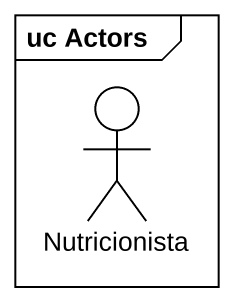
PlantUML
@startuml
mainframe uc Actors
actor Nutricionista
@enduml
